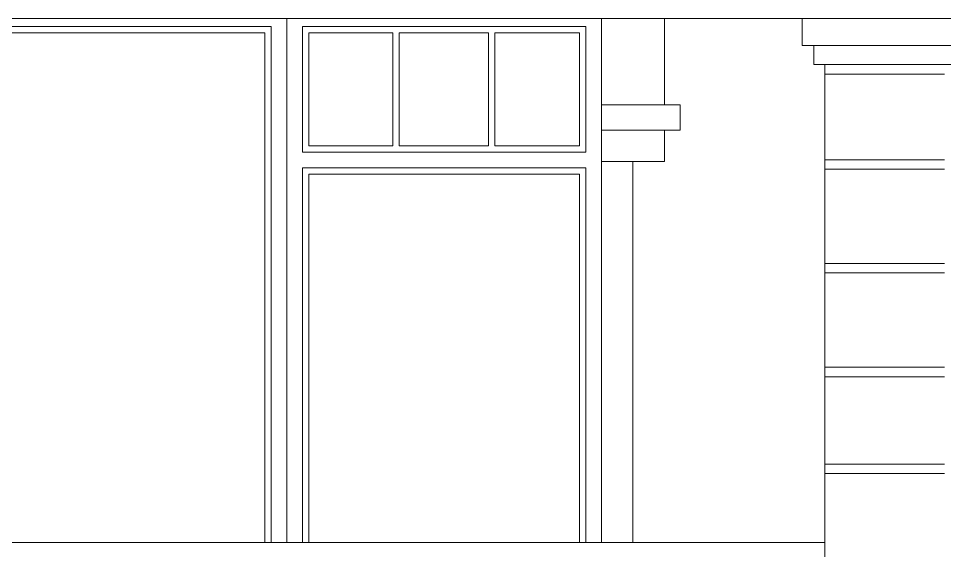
# Model space of a CAD drawing. Header units: millimetres. Extents: x 574812 to 785403, y 231698 to 285481.
# Drawn here: x 687280 to 690222, y 270848 to 272538 of the extents above; entities that cross this region are included whole.
import ezdxf

# ---------------------------------------------------------------- set-up
doc = ezdxf.new("R2010")
doc.units = ezdxf.units.MM
doc.layers.add('WALL-outdoor', color=14, linetype='Continuous', lineweight=30)

msp = doc.modelspace()

# ---------------------------------------------------------------- linework, layer by layer
at = {"layer": 'WALL-outdoor', "lineweight": 9}
for p, q in [((684776.3, 272538.1), (690487.8, 272538.1)), ((688132, 272538.1), (688132, 270873)), ((688132, 272538.1), (688132, 270873)), ((688132, 272538.1), (688132, 270873)), ((688132, 272538.1), (688132, 270873)), ((689132, 272538.1), (689132, 270873)), ((689132, 272538.1), (689132, 270873)), ((689132, 272538.1), (689132, 270873)), ((689332, 272263.7), (689332, 272538.1)), ((689769.6, 272538.1), (689769.6, 272452.1)), ((690487.8, 272538.1), (690222, 272538.1)), ((688082, 272513.1), (687182, 272513.1)), ((688082, 270873), (688082, 272513.1)), ((689082, 272513.1), (688182, 272513.1)), ((688182, 272113.6), (688182, 272513.1)), ((689082, 272513.1), (689082, 272113.6)), ((688062, 272493.1), (687202, 272493.1)), ((688062, 270873), (688062, 272493.1)), ((688202, 272133.6), (688202, 272493.1)), ((688468.9, 272493.1), (688202, 272493.1)), ((688468.9, 272493.1), (688468.9, 272133.6)), ((688773.2, 272493.1), (688488.9, 272493.1)), ((688488.9, 272493.1), (688488.9, 272133.6)), ((688773.2, 272493.1), (688773.2, 272133.6)), ((688793.2, 272493.1), (688793.2, 272133.6)), ((689062, 272493.1), (688793.2, 272493.1)), ((689062, 272133.6), (689062, 272493.1)), ((689769.6, 272452.1), (690294.4, 272452.1)), ((689806.7, 272452.1), (689806.7, 272391.5)), ((689806.7, 272391.5), (690257.3, 272391.5)), ((689842, 272391.5), (689842, 270113.1)), ((689842, 272361.5), (690222, 272361.5)), ((689132, 272263.7), (689382, 272263.7)), ((689382, 272183.7), (689382, 272263.7)), ((689132, 272183.7), (689382, 272183.7)), ((689332, 272083.8), (689332, 272183.7)), ((688202, 272133.6), (688468.9, 272133.6)), ((688488.9, 272133.6), (688773.2, 272133.6)), ((688793.2, 272133.6), (689062, 272133.6)), ((688182, 272113.6), (689082, 272113.6)), ((689842, 272089.3), (690222, 272089.3)), ((688182, 270873), (688182, 272063.6)), ((688182, 272063.6), (689082, 272063.6)), ((689082, 272063.6), (689082, 270873)), ((689332, 272083.8), (689132, 272083.8)), ((689232, 270873), (689232, 272083.8)), ((689842, 272059.3), (690222, 272059.3)), ((688202, 270873), (688202, 272043.6)), ((688202, 272043.6), (689062, 272043.6)), ((689062, 270873), (689062, 272043.6)), ((689082, 271663.1), (689082, 272033.8)), ((689842, 271759.5), (690222, 271759.5)), ((689842, 271729.5), (690222, 271729.5)), ((689842, 271429.7), (690222, 271429.7)), ((689842, 271399.7), (690222, 271399.7)), ((689842, 271121.7), (690222, 271121.7)), ((689842, 271091.7), (690222, 271091.7)), ((689842, 270873), (685422, 270873))]:
    msp.add_line(p, q, dxfattribs=at)

doc.saveas('drawing.dxf')
